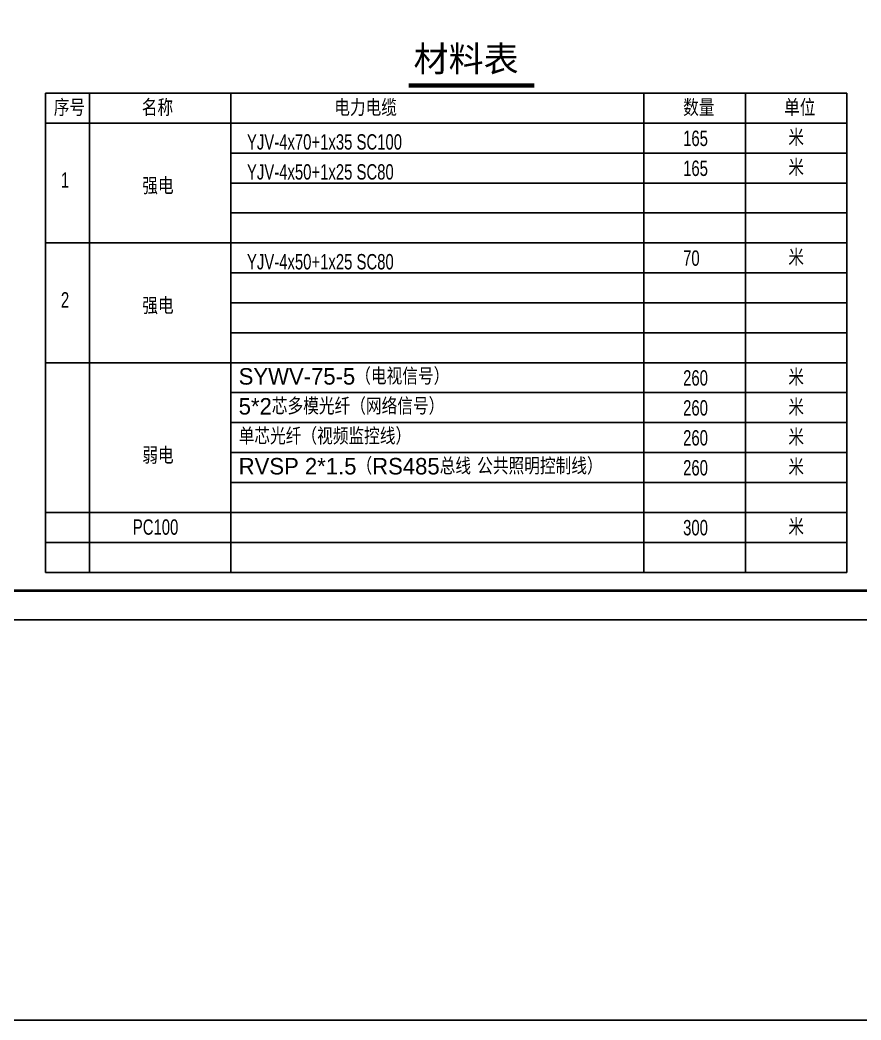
# Model space of a CAD drawing. Extents: x -809667 to 586099, y 3084146 to 3634412.
# Drawn here: x 380846.3 to 380990.7, y 3087009.9 to 3087181.7 of the extents above; entities that cross this region are included whole.
import ezdxf

# ---------------------------------------------------------------- set-up
doc = ezdxf.new("R2010")
doc.units = 0
doc.header["$LTSCALE"] = 0.5
for name, color, linetype in [('E-DIM-DQ', 7, 'CONTINUOUS'), ('E-SIG_TEXT', 7, 'CONTINUOUS'), ('PUB_TITLE', 4, 'CONTINUOUS'), ('文字', 7, 'CONTINUOUS')]:
    doc.layers.add(name, color=color, linetype=linetype)
doc.styles.add('H1', font='', dxfattribs={"width": 1.2})
doc.styles.add('宝信-单线体', font='宝信-西文', dxfattribs={"bigfont": '宝信-中文'})
doc.styles.get('H1').set_extended_font_data('SimSun')

msp = doc.modelspace()

# ---------------------------------------------------------------- linework, layer by layer
at = {"layer": 'E-DIM-DQ', "color": 4}
for p, q in [((380850.658, 3087169.09), (380850.658, 3087086.789)), ((380850.658, 3087169.09), (380988.293, 3087169.09)), ((380858.196, 3087169.09), (380858.196, 3087086.789)), ((380882.475, 3087169.09), (380882.475, 3087086.789)), ((380953.414, 3087169.09), (380953.414, 3087086.789)), ((380970.854, 3087169.09), (380970.854, 3087086.789)), ((380988.293, 3087169.09), (380988.293, 3087086.789)), ((380850.658, 3087163.947), (380988.293, 3087163.947)), ((380882.475, 3087158.803), (380988.293, 3087158.803)), ((380882.475, 3087153.659), (380988.293, 3087153.659)), ((380882.475, 3087148.515), (380988.293, 3087148.515)), ((380882.475, 3087148.515), (380988.293, 3087148.515)), ((380850.658, 3087143.371), (380988.293, 3087143.371)), ((380882.475, 3087143.371), (380988.293, 3087143.371)), ((380882.475, 3087138.228), (380988.293, 3087138.228)), ((380882.475, 3087133.084), (380988.293, 3087133.084)), ((380882.475, 3087127.94), (380988.293, 3087127.94)), ((380850.658, 3087122.796), (380988.293, 3087122.796)), ((380882.475, 3087122.796), (380988.293, 3087122.796)), ((380882.475, 3087117.652), (380988.293, 3087117.652)), ((380882.475, 3087112.508), (380988.293, 3087112.508)), ((380882.475, 3087107.365), (380988.293, 3087107.365)), ((380882.475, 3087102.221), (380988.293, 3087102.221)), ((380850.658, 3087097.077), (380988.293, 3087097.077)), ((380850.658, 3087091.933), (380988.293, 3087091.933)), ((380850.658, 3087086.789), (380988.293, 3087086.789))]:
    msp.add_line(p, q, dxfattribs=at)
at = {"layer": 'E-DIM-DQ', "const_width": 0.735}
msp.add_lwpolyline([(380913.053, 3087170.401), (380934.624, 3087170.401)], dxfattribs=at)
at = {"layer": 'PUB_TITLE', "linetype": 'Continuous'}
msp.add_lwpolyline([(380663.877, 3087078.645), (381084.377, 3087078.645), (381084.377, 3087375.645), (380663.877, 3087375.645)], close=True, dxfattribs=at)
at = {"layer": 'PUB_TITLE', "linetype": 'Continuous', "const_width": 0.5}
msp.add_lwpolyline([(380676.377, 3087083.645), (381079.377, 3087083.645), (381079.377, 3087370.645), (380676.377, 3087370.645)], close=True, dxfattribs=at)
at = {"layer": '文字', "linetype": 'Continuous'}
msp.add_lwpolyline([(380141.072, 3087431.798), (381573.358, 3087431.798), (381573.358, 3087009.901), (380141.072, 3087009.901)], close=True, dxfattribs=at)

# ---------------------------------------------------------------- texts
at = {"layer": 'E-DIM-DQ', "color": 0, "style": 'H1'}
msp.add_text('材料表', height=4.409, dxfattribs=at).set_placement((380913.867, 3087172.784))
at = {"layer": 'E-SIG_TEXT', "style": '宝信-单线体'}
for s, height, p in [('序号', 2.8351, (380852.071, 3087165.153)), ('名称', 2.8351, (380867.193, 3087165.153)), ('电力电缆', 2.8351, (380900.238, 3087165.153)), ('数量', 2.8351, (380960.159, 3087165.153)), ('单位', 2.8351, (380977.508, 3087165.153)), ('米', 2.835, (380978.229, 3087160.009)), ('米', 2.835, (380978.229, 3087154.865)), ('强电', 2.8351, (380867.272, 3087151.715)), ('米', 2.835, (380978.229, 3087139.434)), ('强电', 2.8351, (380867.272, 3087131.139)), ('SYWV-75-5（电视信号）', 2.8351, (380883.831, 3087119.03)), ('米', 2.835, (380978.229, 3087118.859)), ('5*2芯多模光纤（网络信号）', 2.8351, (380883.831, 3087113.886)), ('米', 2.835, (380978.229, 3087113.715)), ('单芯光纤（视频监控线）', 2.8351, (380883.831, 3087108.742)), ('米', 2.835, (380978.229, 3087108.571)), ('弱电', 2.8351, (380867.272, 3087105.42)), ('RVSP 2*1.5（RS485总线 公共照明控制线）', 2.8351, (380883.831, 3087103.598)), ('米', 2.835, (380978.229, 3087103.427)), ('米', 2.835, (380978.229, 3087093.14))]:
    msp.add_text(s, height=height, dxfattribs=at).set_placement(p)
at = {"layer": 'E-SIG_TEXT', "style": '宝信-单线体', "width": 0.722222}
for s, height, p in [('YJV-4x70+1x35 SC100', 2.6454, (380885.251, 3087159.391)), ('165', 2.6454, (380960.159, 3087160.009)), ('YJV-4x50+1x25 SC80', 2.6454, (380885.251, 3087154.247)), ('165', 2.6454, (380960.159, 3087154.865)), ('1', 2.645, (380853.301, 3087152.843)), ('YJV-4x50+1x25 SC80', 2.6454, (380885.251, 3087138.815)), ('70', 2.6454, (380960.159, 3087139.434)), ('2', 2.645, (380853.301, 3087132.267)), ('260', 2.6454, (380960.159, 3087118.859)), ('260', 2.6454, (380960.159, 3087113.715)), ('260', 2.6454, (380960.159, 3087108.571)), ('260', 2.6454, (380960.159, 3087103.427)), ('PC100', 2.6454, (380865.653, 3087093.243)), ('300', 2.6454, (380960.159, 3087093.14))]:
    msp.add_text(s, height=height, dxfattribs=at).set_placement(p)

doc.saveas('drawing.dxf')
